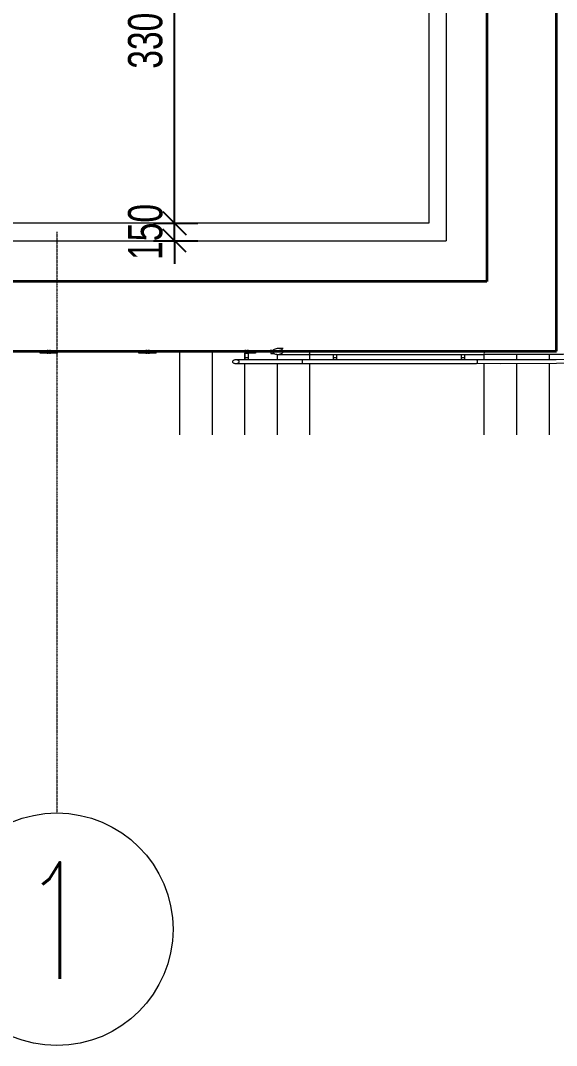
# Model space of a CAD drawing. Header units: millimetres. Extents: x 10569 to 232243, y -25347 to 80743.
# Drawn here: x 172730 to 177342, y -1315 to 7501 of the extents above; entities that cross this region are included whole.
import ezdxf

# ---------------------------------------------------------------- set-up
doc = ezdxf.new("R2010")
doc.units = ezdxf.units.MM
doc.linetypes.add('Grid Line__1_200_', pattern=[10.5, 6, -1.5, 1.5, -1.5])
for name, color, linetype, lineweight in [('A-ANNO-DIMS', 211, 'Continuous', 5), ('A-ANNO-NOTE', 131, 'Continuous', 25), ('A-FLOR', 192, 'Continuous', 9), ('A-FLOR-HRAL', 11, 'Continuous', 9), ('A-WALL', 113, 'Continuous', 20), ('S-GRID', 1, 'Continuous', 5), ('S-GRID-IDEN', 1, 'Continuous', 25)]:
    doc.layers.add(name, color=color, linetype=linetype, lineweight=lineweight)
doc.styles.add('Arial_2', font='arial.ttf', dxfattribs={"width": 0.7, "height": 295.05988})
doc.styles.add('RomanS', font='romans__.ttf', dxfattribs={"width": 0.7, "height": 1003.164557})
doc.dimstyles.new('Linear_-_1_5mm_Arial', dxfattribs={"dimscale": 304.8, "dimtxt": 300, "dimasz": 0.656168, "dimexe": 0.656168, "dimexo": 0.0625, "dimgap": 0.328084, "dimtad": 1, "dimdec": 0, "dimzin": 0, "dimdsep": 46, "dimtxsty": 'Arial_2', "dimblk1": 'OBLIQUE', "dimblk2": 'OBLIQUE', "dimsah": 1, "dimcen": 0.09, "dimadec": 0, "dimazin": 0, "dimtfac": 1, "dimtdec": 4, "dimtix": 1, "dimtmove": 0, "dimatfit": 3, "dimfxl": 0.656168, "dimfxlon": 1, "dimtvp": 1, "dimtolj": 1, "dimtzin": 0, "dimarcsym": 2})

# ---------------------------------------------------------------- blocks, each defined once
blk = doc.blocks.new('Railings 6 - Railings 6-15750741-Copy _2_ of PART PLAN OF D_C_S _ CABLE LEAD-IN PLAN')
at = {"layer": 'A-FLOR-HRAL'}
for p, q in [((90287.1, 4679.3), (90241.8, 4679.3)), ((88195.5, 4638.6), (88195.5, 4657.5)), ((88255.5, 4638.6), (88195.5, 4638.6)), ((88265.5, 4663.6), (88255.5, 4663.6)), ((88255.5, 4663.6), (88255.5, 4638.6)), ((88255.5, 4638.6), (88265.5, 4638.6)), ((88265.5, 4638.6), (88265.5, 4663.6)), ((88275.5, 4638.6), (88265.5, 4638.6)), ((88285.5, 4663.6), (88275.5, 4663.6)), ((88275.5, 4663.6), (88275.5, 4638.6)), ((88275.5, 4638.6), (88285.5, 4638.6)), ((88285.5, 4638.6), (88285.5, 4663.6)), ((88345.5, 4638.6), (88285.5, 4638.6)), ((88345.5, 4638.6), (88345.5, 4657.5)), ((89045.5, 4638.6), (89045.5, 4657.5)), ((89105.5, 4638.6), (89045.5, 4638.6)), ((89115.5, 4663.6), (89105.5, 4663.6)), ((89105.5, 4663.6), (89105.5, 4638.6)), ((89105.5, 4638.6), (89115.5, 4638.6)), ((89115.5, 4638.6), (89115.5, 4663.6)), ((89125.5, 4638.6), (89115.5, 4638.6)), ((89135.5, 4663.6), (89125.5, 4663.6)), ((89125.5, 4663.6), (89125.5, 4638.6)), ((89125.5, 4638.6), (89135.5, 4638.6)), ((89135.5, 4638.6), (89135.5, 4663.6)), ((89195.5, 4638.6), (89135.5, 4638.6)), ((89195.5, 4638.6), (89195.5, 4657.5)), ((89967.7, 4663.6), (89957.7, 4663.6)), ((89957.7, 4663.6), (89957.7, 4638.6)), ((89957.7, 4638.6), (89967.7, 4638.6)), ((89960.2, 4610.6), (89960.2, 4638.6)), ((89960.2, 4600.6), (89960.2, 4610.6)), ((89960.2, 4581.8), (89960.2, 4600.6)), ((89985.2, 4600.6), (89960.2, 4600.6)), ((89967.7, 4638.6), (89967.7, 4663.6)), ((89967.7, 4638.6), (89977.7, 4638.6)), ((89987.7, 4663.6), (89977.7, 4663.6)), ((89977.7, 4663.6), (89977.7, 4638.6)), ((89977.7, 4638.6), (89987.7, 4638.6)), ((89985.2, 4638.6), (89985.2, 4610.6)), ((89985.2, 4610.6), (89985.2, 4600.6)), ((89985.2, 4600.6), (89985.2, 4580.6)), ((89987.7, 4638.6), (89987.7, 4663.6)), ((90047.7, 4638.6), (89987.7, 4638.6)), ((90047.7, 4657.5), (90047.7, 4638.6)), ((90194.3, 4663.4), (90176.5, 4662.1)), ((90176.5, 4662.1), (90182.3, 4637.4)), ((90182.3, 4637.4), (90200.1, 4638.6)), ((90182.3, 4637.4), (90209, 4637.4)), ((90200.1, 4638.6), (90194.3, 4663.4)), ((90206.8, 4638.6), (90200.1, 4638.6)), ((90241.8, 4629.3), (90510.3, 4629.3)), ((90510.3, 4629.3), (92010.5, 4629.3)), ((90721.2, 4610.6), (90721.2, 4629.5)), ((90721.2, 4600.6), (90721.2, 4610.6)), ((90721.2, 4582.4), (90721.2, 4600.6)), ((90746.2, 4600.6), (90721.2, 4600.6)), ((90746.2, 4629.5), (90746.2, 4610.6)), ((90746.2, 4610.6), (90746.2, 4600.6)), ((90746.2, 4600.6), (90746.2, 4582.4)), ((91821.2, 4610.6), (91821.2, 4629.7)), ((91821.2, 4600.6), (91821.2, 4610.6)), ((91821.2, 4582.3), (91821.2, 4600.6)), ((91846.2, 4600.6), (91821.2, 4600.6)), ((91846.2, 4629.7), (91846.2, 4610.6)), ((91846.2, 4610.6), (91846.2, 4600.6)), ((91846.2, 4600.6), (91846.2, 4582.3)), ((92011.4, 4629.5), (92009.5, 4629.5)), ((92013.3, 4631.1), (92011.4, 4629.5)), ((92014.9, 4634.4), (92013.6, 4631.6)), ((92017.2, 4644.5), (92016.3, 4639)), ((92017.8, 4651), (92017.3, 4644.7)), ((92017.8, 4657.5), (92017.9, 4654.6)), ((90449.1, 4582.6), (89879.9, 4582.6)), ((89879.9, 4550.6), (90449.1, 4550.6)), ((91951.6, 4582.6), (90449.1, 4582.6)), ((90449.1, 4550.6), (91951.4, 4550.6)), ((91952.1, 4550.7), (91950.8, 4550.7)), ((91951, 4582.4), (91952.2, 4582.4)), ((91954.4, 4579.2), (91955.2, 4576.5)), ((91955.8, 4560.4), (91955.2, 4556.8)), ((91955.3, 4576.3), (91955.9, 4572.7)), ((91956.1, 4564.4), (91955.8, 4560.4))]:
    blk.add_line(p, q, dxfattribs=at)
at = {"layer": 'A-FLOR-HRAL', "flags": 128}
for points in [[(90236, 4679.1), (90226.9, 4677.8), (90218.4, 4675.6), (90210.9, 4672.4), (90204.8, 4668.5), (90200.3, 4663.9), (90197.6, 4658.9), (90196.9, 4653.6), (90198.1, 4648.5), (90201.2, 4643.5), (90206.1, 4639.1), (90212.6, 4635.3), (90220.3, 4632.3), (90229, 4630.3), (90238.2, 4629.3), (90247.6, 4629.5)], [(90247.6, 4629.5), (90256.7, 4630.7), (90265.2, 4632.9), (90272.7, 4636.1), (90278.8, 4640.1), (90283.3, 4644.7), (90286, 4649.7), (90286.7, 4654.9), (90285.5, 4660.1), (90282.4, 4665), (90277.5, 4669.4), (90271, 4673.2), (90263.3, 4676.2), (90254.6, 4678.2), (90245.4, 4679.2), (90236, 4679.1)], [(93602.9, 4606.3), (93120.2, 4591.7), (92637.4, 4583.4), (92154.4, 4581.5), (91951.6, 4582.6)], [(93660.5, 4650.7), (93177.9, 4636.7), (92695.2, 4629.1), (92212.3, 4627.9), (92010.5, 4629.3)], [(89876.2, 4582.4), (89870.3, 4581.6), (89864.9, 4580.2), (89860.1, 4578.2), (89856.2, 4575.6), (89853.3, 4572.7), (89851.6, 4569.5), (89851.1, 4566.2), (89851.9, 4562.8), (89853.9, 4559.7), (89857, 4556.8), (89861.2, 4554.4), (89866.1, 4552.5), (89871.7, 4551.2), (89877.6, 4550.6), (89883.6, 4550.7)], [(89883.6, 4550.7), (89889.4, 4551.5), (89894.9, 4552.9), (89899.6, 4554.9), (89903.6, 4557.5), (89906.4, 4560.4), (89908.2, 4563.6), (89908.6, 4566.9), (89907.9, 4570.3), (89905.9, 4573.4), (89902.7, 4576.3), (89898.6, 4578.7), (89893.6, 4580.6), (89888.1, 4581.9), (89882.2, 4582.5), (89876.2, 4582.4)], [(93604.1, 4574.4), (93121.3, 4559.7), (92638.2, 4551.4), (92155, 4549.5), (91951.5, 4550.6)], [(91954.3, 4553.8), (91953.2, 4551.8), (91952.1, 4550.7)]]:
    blk.add_lwpolyline(points, dxfattribs=at)
at = {"layer": 'A-FLOR-HRAL'}
for points in [[(90509.3, 4629.5), (90509.9, 4629.2), (90510.6, 4629.2), (90511.3, 4629.5)], [(92011.4, 4629.5), (92011.1, 4629.3), (92010.8, 4629.3), (92010.4, 4629.3)], [(90448.4, 4550.7), (90448.9, 4550.5), (90449.3, 4550.5), (90449.7, 4550.7)], [(91951, 4582.5), (91951.2, 4582.6), (91951.4, 4582.6), (91951.6, 4582.6)], [(91952.1, 4550.7), (91951.8, 4550.6), (91951.6, 4550.6), (91951.4, 4550.6)]]:
    blk.add_open_spline(points, degree=3, dxfattribs=at)
for points, knots in [([(90511.3, 4629.5), (90511.9, 4629.8), (90513.2, 4630.9), (90515, 4634.2), (90516.4, 4638.8), (90517.7, 4646.5), (90518, 4653.2), (90517.8, 4657.5)], [0, 0, 0, 0, 0.0833333, 0.1666667, 0.25, 0.3333333, 0.5, 0.5, 0.5, 0.5]), ([(90449.7, 4550.7), (90450.1, 4550.9), (90451, 4551.6), (90452.1, 4553.7), (90453, 4556.7), (90453.8, 4561.6), (90454.1, 4568.7), (90453.3, 4575.4), (90452.1, 4579.4), (90451, 4581.5), (90449.7, 4582.6), (90448.9, 4582.6), (90448.5, 4582.4)], [0, 0, 0, 0, 0.083333, 0.166667, 0.25, 0.333333, 0.5, 0.666667, 0.75, 0.833333, 0.916667, 1, 1, 1, 1]), ([(91956, 4571.5), (91956, 4571.4), (91956, 4570.7), (91956.1, 4569.8), (91956.1, 4568.9), (91956.2, 4568.7)], [-0.55555556, -0.55555556, -0.55555556, -0.55555556, -0.54861111, -0.51388889, -0.49840321, -0.49840321, -0.49840321, -0.49840321])]:
    blk.add_open_spline(points, degree=3, knots=knots, dxfattribs=at)
blk = doc.blocks.new('Grid - Bubble - 10mm-1724413-Copy _2_ of PART PLAN OF D_C_S _ CABLE LEAD-IN PLAN')
at = {"layer": 'A-ANNO-NOTE', "lineweight": 5}
blk.add_circle((0, 0), 5, dxfattribs=at)
blk = doc.blocks.new('_Oblique')
at = {"color": 0, "linetype": 'ByBlock', "lineweight": -2}
blk.add_line((-0.5, -0.5), (0.5, 0.5), dxfattribs=at)
blk = doc.blocks.new('DIMBLOCK253-Copy _2_ of PART PLAN OF D_C_S _ CABLE LEAD-IN PLAN')
at = {"layer": 'A-ANNO-DIMS', "color": 0, "lineweight": -2, "transparency": 16777216}
for p, q in [((174055.1, 5757.5), (174055.1, 5957.5)), ((173874.2, 5757.5), (174255.1, 5757.5)), ((174055.1, 5607.5), (174055.1, 5757.5)), ((173874.2, 5607.5), (174255.1, 5607.5)), ((174055.1, 5607.5), (174055.1, 5407.5))]:
    blk.add_line(p, q, dxfattribs=at)
at = {"layer": 'Defpoints', "color": 0, "transparency": 16777216}
for p in [(173855.1, 5757.5), (174055.1, 5757.5), (173855.1, 5607.5)]:
    blk.add_point(p, dxfattribs=at)
at = {"layer": 'A-ANNO-DIMS', "color": 0, "lineweight": -2, "transparency": 16777216, "xscale": 200, "yscale": 200, "zscale": 200}
for p, rotation in [((174055.1, 5757.5), 270), ((174055.1, 5607.5), 90)]:
    blk.add_blockref('_Oblique', p, dxfattribs=dict(at, rotation=rotation))
at = {"layer": 'A-ANNO-DIMS', "color": 0, "transparency": 16777216, "insert": (173804.5, 5682.5), "char_height": 295.06, "width": 564.923, "attachment_point": 5, "rotation": 90, "style": 'Arial_2'}
blk.add_mtext('\\A1;150', dxfattribs=at)
blk = doc.blocks.new('DIMBLOCK254-Copy _2_ of PART PLAN OF D_C_S _ CABLE LEAD-IN PLAN')
at = {"layer": 'A-ANNO-DIMS', "color": 0, "lineweight": -2, "transparency": 16777216}
for p, q in [((173874.2, 9057.5), (174255.1, 9057.5)), ((174055.1, 5757.5), (174055.1, 9057.5)), ((173874.2, 5757.5), (174255.1, 5757.5))]:
    blk.add_line(p, q, dxfattribs=at)
at = {"layer": 'Defpoints', "color": 0, "transparency": 16777216}
for p in [(173855.1, 9057.5), (174055.1, 9057.5), (173855.1, 5757.5)]:
    blk.add_point(p, dxfattribs=at)
at = {"layer": 'A-ANNO-DIMS', "color": 0, "lineweight": -2, "transparency": 16777216, "xscale": 200, "yscale": 200, "zscale": 200}
for p, rotation in [((174055.1, 9057.5), 90), ((174055.1, 5757.5), 270)]:
    blk.add_blockref('_Oblique', p, dxfattribs=dict(at, rotation=rotation))
at = {"layer": 'A-ANNO-DIMS', "color": 0, "transparency": 16777216, "insert": (173804.4, 7407.5), "char_height": 295.06, "width": 753.231, "attachment_point": 5, "rotation": 90, "style": 'Arial_2'}
blk.add_mtext('\\A1;3300', dxfattribs=at)

msp = doc.modelspace()

# ---------------------------------------------------------------- linework, layer by layer
at = {"layer": 'A-FLOR'}
for p, q in [((174100.5349, 3937.14312), (174100.5349, 4657.48546)), ((174380.53491, 3937.14312), (174380.53491, 4657.48546)), ((174660.53491, 4582.49104), (174660.53491, 4638.64054)), ((174940.53491, 4582.21563), (174940.53491, 4629.38078)), ((175220.53491, 4582.41402), (175220.53491, 4629.46963)), ((176720.53491, 4581.79807), (176720.53491, 4629.48977)), ((177000.53491, 4580.92404), (177000.53491, 4627.95709)), ((177280.5349, 4582.42032), (177280.5349, 4628.82011)), ((174660.53491, 3937.14312), (174660.53491, 4550.68783)), ((174940.53491, 3937.14312), (174940.53491, 4550.98124)), ((175220.53491, 3937.14312), (175220.53491, 4550.68783)), ((176720.53491, 3937.14312), (176720.53491, 4550.91466)), ((177000.53491, 3937.14312), (177000.53491, 4549.56608)), ((177280.5349, 3937.14312), (177280.5349, 4551.61157))]:
    msp.add_line(p, q, dxfattribs=at)
at = {"layer": 'A-WALL', "lineweight": 35}
for p, q in [((177342.01041, 4657.48546), (177342.01041, 19682.31879)), ((176742.01041, 12807.48546), (176742.01041, 5257.48546)), ((176742.01041, 5257.48546), (166115.15352, 5257.48546)), ((166115.15352, 4657.48546), (174988.82003, 4657.48546)), ((174989.43722, 4657.48546), (177342.01041, 4657.48546))]:
    msp.add_line(p, q, dxfattribs=at)
at = {"layer": 'A-WALL'}
for p, q in [((176242.01041, 12807.48546), (176242.01041, 5757.48546)), ((176392.01041, 12807.48546), (176392.01041, 5607.48546)), ((176242.01041, 5757.48546), (166115.15352, 5757.48546)), ((166115.15352, 5607.48546), (176392.01041, 5607.48546))]:
    msp.add_line(p, q, dxfattribs=at)
at = {"layer": 'S-GRID', "linetype": 'Grid Line__1_200_'}
msp.add_line((173042.01041, 5684.85217), (173042.01041, 684.85217), dxfattribs=at)

# ---------------------------------------------------------------- block references
at = {"layer": 'A-FLOR-HRAL'}
msp.add_blockref('Railings 6 - Railings 6-15750741-Copy _2_ of PART PLAN OF D_C_S _ CABLE LEAD-IN PLAN', (84702.71744, 0), dxfattribs=at)
at = {"layer": 'S-GRID-IDEN', "lineweight": 5, "xscale": 199.9999999999999, "yscale": 199.9999999999999, "zscale": 199.9999999999999, "rotation": 180}
msp.add_blockref('Grid - Bubble - 10mm-1724413-Copy _2_ of PART PLAN OF D_C_S _ CABLE LEAD-IN PLAN', (173042.01041, -315.14783), dxfattribs=at)

# ---------------------------------------------------------------- texts
at = {"layer": 'S-GRID-IDEN', "lineweight": 5, "insert": (173039.32486, 261.44144), "char_height": 1003.164557, "width": 792, "attachment_point": 2, "line_spacing_factor": 0.964689, "style": 'RomanS'}
msp.add_mtext('\\fRomanS|b0|i0|c134|p2|;\\W.7;1', dxfattribs=at)

# ---------------------------------------------------------------- dimensions: what is measured, and where the dimension line sits
at = {"layer": 'A-ANNO-DIMS'}
for base, p1, p2, override, picture, middle in [((174055.13113, 9057.48546), (173855.13113, 5757.48546), (173855.13113, 9057.48546), {"dimpost": '<>', "dimfxl": 3300}, 'DIMBLOCK254-Copy _2_ of PART PLAN OF D_C_S _ CABLE LEAD-IN PLAN', (173804.38089, 7407.48546)), ((174055.13113, 5757.48546), (173855.13113, 5607.48546), (173855.13113, 5757.48546), {"dimpost": '<>', "dimfxl": 150}, 'DIMBLOCK253-Copy _2_ of PART PLAN OF D_C_S _ CABLE LEAD-IN PLAN', (173804.48152, 5682.48546))]:
    dim = msp.add_linear_dim(base=base, p1=p1, p2=p2, angle=90, dimstyle='Linear_-_1_5mm_Arial', override=override, dxfattribs=at)
    dim.commit()
    dim.dimension.update_dxf_attribs({"geometry": picture, "text_midpoint": middle})

doc.saveas('drawing.dxf')
